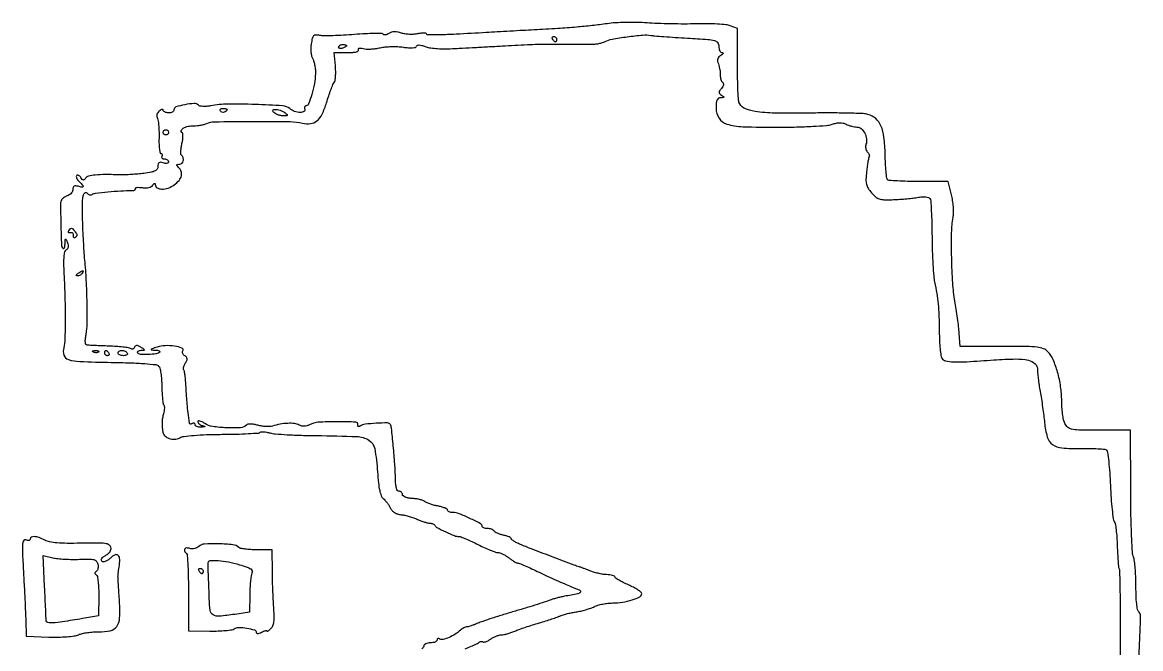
# Model space of a CAD drawing. Extents: x 86 to 507, y 78 to 511.
# Drawn here: x 86 to 506.7, y 275.8 to 511.3 of the extents above; entities that cross this region are included whole.
import ezdxf

# ---------------------------------------------------------------- set-up
doc = ezdxf.new("R2010")
doc.units = 0

msp = doc.modelspace()

# ---------------------------------------------------------------- linework, layer by layer
for points in [[(505.620327, 265.295812, 0.005439), (506.223393, 276.269253, 0.001969), (506.697011, 288.078419, 0.208323), (506.11951, 289.547156, -0.141829), (505.551465, 290.578068, -0.028819), (505.206811, 292.657889, -0.019749), (504.993262, 295.835309, -0.005387), (504.908559, 300.863937, 0.011076), (504.82397, 303.860413, 0.011956), (504.607093, 306.774603, 0.011533), (504.304233, 309.259968, 0.054804), (503.945059, 310.644506, -0.078019), (503.576723, 312.393211, -0.003077), (503.276646, 318.951648, -0.005382), (503.052062, 326.746434, -0.003771), (502.959844, 335.53057), (502.893431, 358), (491.107231, 358, -0.003116), (483.397017, 358.048058, -0.045478), (480.692045, 358.328642, -0.138128), (479.234005, 359.067025, -0.10033), (478.160515, 360.547053, -0.056539), (477.712504, 361.923966, -0.016725), (477.340901, 364.11283, -0.016555), (477.085314, 366.619461, -0.017128), (477, 369.109156, 0.036819), (476.611731, 374.374623, 0.031697), (475.451314, 379.803429, 0.032725), (473.780442, 384.536224, 0.088637), (471.831796, 387.5, 0.112363), (470.171059, 388.608534, 0.062788), (467.798838, 389.187492, 0.025599), (463.68784, 389.445922, 0.002898), (454.358972, 389.5), (438.781096, 389.5), (438.441926, 394.5, 0.011232), (438.224123, 396.908306, 0.004929), (437.83267, 400.0875, 0.004875), (437.350949, 403.454209, 0.006508), (436.844144, 406.5, -0.028447), (436.01969, 413.279081, -0.010669), (435.609912, 422.845902, -0.010152), (435.598951, 432.243471, -0.039283), (436.1669, 438.040487, 0.043269), (436.320458, 439.747784, 0.019488), (436.239973, 441.997813, 0.019124), (435.969443, 444.382319, 0.024717), (435.530531, 446.540487), (434.263844, 451.5), (423.216561, 451.5, -0.005811), (418.933, 451.549783, -0.008821), (415.212039, 451.701995, -0.004249), (412.081028, 451.91216, -0.179111), (411.480331, 452.187642, -0.169081), (411.199246, 452.767525, -0.006052), (410.938239, 455.261919, -0.010549), (410.724765, 458.261051, -0.007129), (410.60237, 461.687642, 0.024225), (410.149599, 468.155782, 0.071972), (409.000967, 472.438713, 0.109584), (407.035684, 475.168321, 0.11413), (404.127294, 476.761745, 0.059568), (402.320631, 477.043923, 0.003414), (396.690518, 477.207882, 0.00517), (389.969409, 477.288171, 0.003772), (382.5, 477.243809, -0.006703), (369.056087, 477.242778, -0.034845), (361.666823, 477.857431, -0.072431), (357.463686, 479.145013, -0.220133), (355.595493, 481.383051, -0.051883), (355.370765, 482.788599, -0.003955), (355.190202, 486.630729, -0.005405), (355.060346, 491.227533, -0.004091), (355.013655, 496.274751), (355, 509.049502), (352.34019, 510.06076, 0.066197), (350.733842, 510.438775, 0.010485), (347.497706, 510.691545, 0.011471), (343.648336, 510.822623, 0.009808), (339.59019, 510.78805, -0.007143), (335.107744, 510.725961, -0.004748), (329.967118, 510.777012, -0.00478), (324.977377, 510.921684, -0.009303), (321, 511.149239, 0.013894), (317.270772, 511.328263, 0.009893), (313.0875, 511.329919, 0.009999), (309.093918, 511.172544, 0.020913), (306, 510.858355, -0.007785), (300.359754, 510.135566, -0.006745), (294.42355, 509.549579, -0.00551), (287.440647, 509.032701, -0.00267), (278.5, 508.517813, 0.000579), (274.402943, 508.299046, 0.00034), (269.5, 508.028208, 0.00034), (264.597078, 507.750687, 0.000579), (260.5, 507.511226, -0.001679), (249.167813, 506.873903, -0.008157), (242.735877, 506.638968, -0.005744), (238.453808, 506.601673, -0.4134), (238, 507.056743, 0.370865), (237.805338, 507.28309, 0.038167), (237.045312, 507.339387, 0.033162), (235.996251, 507.267245, 0.019175), (234.75, 507.049074, -0.038661), (233.294332, 506.852294, -0.025464), (231.603792, 506.84187, -0.025634), (229.947891, 507.001338, -0.044273), (228.603335, 507.324327, 0.03361), (227.201092, 507.692924, 0.05496), (225.977428, 507.79108, 0.063565), (224.896926, 507.620336, 0.068748), (223.924648, 507.185015, -0.037916), (223.21857, 506.81522, -0.062311), (222.571709, 506.627676, -0.089436), (222.079363, 506.637852, -0.250084), (221.821313, 506.850475, 0.299467), (221.397165, 507.139008, 0.005336), (218.510011, 507.152727, 0.01141), (215.048289, 507.053212, 0.007125), (211, 506.786414, -0.00596), (206.787239, 506.498915, -0.007125), (202.812635, 506.332003, -0.006227), (199.465052, 506.280897, -0.045769), (197.8728, 506.422441, 0.043929), (196.378511, 506.560807, 0.19609), (195.578297, 506.238651, 0.141316), (195.080432, 505.369158, 0.019596), (194.662856, 503.309853, 0.034979), (194.522248, 501.76807, 0.030556), (194.587147, 500.149533, 0.031852), (194.831852, 498.678618, 0.068799), (195.241543, 497.609413, -0.055106), (195.678474, 496.556056, -0.025049), (196.023373, 495.102736, -0.024439), (196.237056, 493.51826, -0.030749), (196.272147, 492.038199, -0.035872), (195.863704, 488.322594, -0.025615), (194.899651, 484.249637, -0.01777), (193.71399, 480.661864, -0.313748), (192.76305, 480, 0.153999), (192.431966, 479.89555, 0.152298), (192.218991, 479.619616, 0.114273), (192.165255, 479.200436, 0.066685), (192.282931, 478.705077, -0.374463), (191.95475, 477.806558, -0.135347), (190.522898, 477.463824, -0.078379), (188.418913, 477.869669, -0.086684), (186.622106, 478.898274, 0.158992), (183.945534, 479.959631, 0.006635), (173.555535, 480.468142, 0.011884), (163.332752, 480.589462, 0.042054), (156.805565, 479.961201, -0.025569), (155.32567, 479.769399, -0.031484), (153.933956, 479.748782, -0.032916), (152.796687, 479.878927, -0.15258), (152.217804, 480.182196, 0.212713), (150.593159, 480.805281, 0.033621), (147.116929, 480.385501, 0.032338), (143.793699, 479.529696, 0.324218), (143, 478.434341, -0.155787), (142.844346, 477.94689, -0.107224), (142.4125, 477.553378, -0.086591), (141.764727, 477.31501, -0.063846), (141, 477.274953, -0.043087), (140.234465, 477.399522, -0.060084), (139.5875, 477.64856, -0.076266), (139.14742, 477.976023, -0.19721), (139, 478.335249, 0.264695), (138.867653, 478.567732, 0.18906), (138.565548, 478.617119, 0.085536), (138.089366, 478.425643, 0.034951), (137.521013, 478.01744, 0.070793), (136.954347, 477.392735, 0.08893), (136.637618, 476.679622, 0.091343), (136.592982, 475.916224, 0.079201), (136.816296, 475.144995, -0.075707), (137.107129, 474.166086, -0.014049), (137.313068, 472.294155, -0.014774), (137.428572, 470.072005, -0.013003), (137.420165, 467.75, 0.015262), (137.42214, 465.545598, 0.025163), (137.574222, 463.689062, 0.0227), (137.825828, 462.286011, 0.350355), (138.183899, 462, -0.129451), (138.489191, 461.919612, -0.189649), (138.662084, 461.70625, -0.145567), (138.667605, 461.382681, -0.070499), (138.5, 461, 0.139169), (138.392057, 460.620352, 0.191142), (138.521475, 460.29375, 0.138808), (138.889346, 460.073267, 0.066118), (139.440983, 460, -0.066688), (140.036936, 459.92016, -0.083694), (140.542039, 459.686455, -0.099417), (140.879845, 459.339654, -0.144513), (141, 458.932612, -0.20676), (140.841894, 458.566615, -0.136392), (140.430242, 458.350135, -0.086344), (139.789261, 458.323992, -0.043987), (139, 458.5, 0.043916), (138.014217, 458.719981, 0.1794), (137.425917, 458.586422, 0.196713), (137.099422, 458.113324, 0.053952), (137, 457.194617, -0.133773), (136.726007, 456.188844, -0.144841), (135.985386, 455.497245, -0.070221), (134.524643, 455.007831, -0.013386), (131.75, 454.570571, -0.009057), (129.483693, 454.317006, -0.007069), (127.014063, 454.121074, -0.007154), (124.70814, 454.004004, -0.017248), (123, 454.000719, 0.007358), (117.225541, 454.103822, 0.024103), (113.412742, 453.931903, 0.033583), (110.89856, 453.52514, 0.194689), (109.820169, 452.768045, -0.050682), (109.363547, 452.198037, -0.231133), (108.974331, 452.060431, -0.189595), (108.571841, 452.2747, -0.033898), (108.054373, 452.97104, 0.05206), (107.642921, 453.48472, 0.083614), (107.188707, 453.812144, 0.117743), (106.766582, 453.908022, 0.196038), (106.435325, 453.768659, 0.220265), (106.296927, 453.391612, 0.077508), (106.435317, 452.81746, 0.058934), (106.810306, 452.145432, 0.039697), (107.380952, 451.47619, -0.008949), (108.754558, 450.052517, -0.245265), (108.888398, 449.56621, -0.408941), (108.563267, 449.352287, -0.015338), (107, 449.710251, 0.048039), (106.084085, 449.857848, 0.145044), (105.474055, 449.718669, 0.182222), (105.121451, 449.298267, 0.084557), (105, 448.585247, -0.095494), (104.869266, 447.906975, -0.067835), (104.485938, 447.231669, -0.065572), (103.918965, 446.661631, -0.076065), (103.25, 446.291557, 0.030437), (102.534836, 445.977047, 0.02702), (101.833039, 445.566607, 0.027993), (101.241659, 445.127039, 0.070916), (100.883749, 444.730334, 0.151055), (100.368614, 443.020306, 0.004429), (100.49135, 435.399597, 0.003803), (100.742348, 427.695602, 0.188492), (101.343328, 426.323338, 0.350322), (101.596557, 426.294992, 0.155395), (101.827749, 426.56946, 0.064285), (101.997682, 427.199856, 0.026466), (102.070285, 428.083333, -0.003478), (102.125688, 429.620274, -0.276744), (102.253444, 429.814017, -0.428572), (102.425455, 429.748893, -0.004968), (102.937584, 428.5, -0.04904), (103.19884, 427.595596, -0.087848), (103.204983, 426.824627, -0.108651), (102.956891, 426.210153, -0.110391), (102.475015, 425.760591, 0.199151), (101.899668, 424.998731, 0.040682), (101.603969, 423.299921, 0.027616), (101.510877, 420.700651, 0.008394), (101.65359, 416.760591, -0.006469), (102.011121, 407.839012, -0.007585), (102.11225, 399.372669, -0.006361), (101.998072, 392.213555, -0.052842), (101.564026, 389, 0.14002), (101.673593, 386.147316, 0.243655), (103.323111, 384.527931, 0.065712), (107.621082, 383.803644, 0.004952), (119.466006, 383.497852, -0.004761), (126.622301, 383.31584, -0.010548), (132.072354, 383.010069, -0.007446), (136.220739, 382.627204, -0.171264), (137.278986, 382.121014, -0.139521), (137.717555, 381.333535, -0.018421), (138.089669, 379.440123, -0.020205), (138.363346, 377.10799, -0.015685), (138.478428, 374.554905, 0.008892), (138.557691, 372.036417, 0.012799), (138.724454, 369.812421, 0.008564), (138.940666, 367.981862, 0.164126), (139.191969, 367.474697, -0.169912), (139.389369, 367.064781, -0.034586), (139.424565, 366.247418, -0.032821), (139.332318, 365.244616, -0.025659), (139.105782, 364.174727, 0.01887), (138.722669, 362.47924, 0.036779), (138.569196, 361.101888, 0.030846), (138.606364, 359.568119, 0.009707), (138.847686, 357.285184, 0.175999), (139.576832, 355.860924, 0.105887), (141.225726, 354.876518, 0.094795), (143.306269, 354.587131, 0.110592), (145.225113, 355.120477, -0.091374), (146.840009, 355.636268, -0.011299), (150.530542, 356.022654, -0.011822), (155.310344, 356.300556, -0.006522), (161.161844, 356.425725, 0.004315), (166.463436, 356.515722, 0.006704), (171.033246, 356.694094, 0.002523), (174.935798, 356.918614, 0.182714), (175.512004, 357.178671, -0.182288), (175.943342, 357.373773, -0.031723), (176.852782, 357.374447, -0.030852), (177.973042, 357.234402, -0.023317), (179.179679, 356.948469, 0.050326), (181.102353, 356.601116, 0.00541), (185.622635, 356.296228, 0.006609), (191.027697, 356.061988, 0.005276), (196.859471, 355.948013, -0.006943), (211.812393, 355.605883, -0.126547), (216.345172, 354.260552, -0.217755), (218.553968, 351.043754, -0.026342), (219.60996, 342.302208, 0.009648), (219.967421, 338.196422, 0.0259), (220.428557, 335.300834, 0.035218), (221.001084, 333.310745, 0.138974), (221.741375, 332.288369, -0.042206), (222.411244, 331.661476, -0.020604), (223.159396, 330.760446, -0.020275), (223.865171, 329.753246, -0.027609), (224.411829, 328.788369, 0.069793), (225.090646, 327.795335, 0.06751), (226.02342, 327.014441, 0.063698), (227.181591, 326.47631, 0.051723), (228.523171, 326.198234, -0.02891), (229.889788, 325.979329, -0.015386), (231.551201, 325.559693, -0.015266), (233.227742, 325.02505, -0.022897), (234.651129, 324.448234, 0.016278), (235.968737, 323.893877, 0.016197), (237.321803, 323.425419, 0.016267), (238.528789, 323.093478, 0.059031), (239.317796, 323, -0.045851), (239.922267, 322.944452, -0.050566), (240.486061, 322.779688, -0.056892), (240.930158, 322.537635, -0.135796), (241.166667, 322.25, 0.17057), (241.976631, 321.39115, 0.009863), (245.269799, 319.771561, 0.013123), (248.579906, 318.328561, 0.093884), (250.283927, 317.987333, -0.089838), (251.038171, 317.842581, -0.007656), (252.873237, 317.100857, -0.009938), (255.045979, 316.132383, -0.007535), (257.390921, 314.987333, 0.009834), (259.764381, 313.841843, 0.012095), (262.024051, 312.870997, 0.010572), (263.946965, 312.146191, 0.081555), (264.890921, 311.977764, -0.081453), (265.679481, 311.83723, -0.027426), (266.761708, 311.387624, -0.026444), (267.924679, 310.750076, -0.027371), (269, 310, 0.0154), (270.022645, 309.249662, 0.018624), (271.028015, 308.612376, 0.017497), (271.902018, 308.14313, 0.108636), (272.393243, 308.022236, -0.092404), (272.995625, 307.894363, -0.003535), (275.111705, 306.998381, -0.006232), (277.605533, 305.884518, -0.004341), (280.393243, 304.567999, 0.003986), (283.472791, 303.110978, 0.00308), (286.85162, 301.570407, 0.003114), (290.024934, 300.170754, 0.00746), (292.399508, 299.182838, -0.012016), (295.718076, 297.766581, -0.459499), (295.917602, 297.077766, -0.200951), (295.026713, 296.475213, -0.004791), (290, 295.516418, 0.011613), (288.513401, 295.211789, 0.009531), (286.940625, 294.819553, 0.009655), (285.50868, 294.403482, 0.025021), (284.5, 294.032861, -0.022616), (283.196507, 293.546791, -0.00201), (279.85625, 292.485344, -0.002621), (275.858745, 291.255686, -0.00204), (271.5, 289.959263, 0.003376), (267.057546, 288.625013, 0.0038), (262.805606, 287.281166, 0.003485), (259.205422, 286.085348, 0.020494), (257.348871, 285.368163, -0.010841), (256.067107, 284.84437, -0.01246), (254.821575, 284.401898, -0.011608), (253.752141, 284.079027, -0.067601), (253.170299, 284, 0.088293), (252.683706, 283.913399, 0.034211), (252.056499, 283.632813, 0.032551), (251.402893, 283.22836, 0.034618), (250.821429, 282.75, -0.049666), (248.884228, 281.251561, -0.038639), (246.522861, 280.01654, -0.03718), (244.312448, 279.258628, -0.205202), (243.095353, 279.441069, 0.073577), (242.676341, 279.621535, 0.149958), (242.32176, 279.608089, 0.188141), (242.087417, 279.407668, 0.123454), (242, 279.059017, -0.217355), (241.815127, 278.653831, -0.078662), (241.265625, 278.311086, -0.059813), (240.457223, 278.077571, -0.040452), (239.5, 278, 0.049514), (238.543317, 277.905028, 0.069507), (237.734375, 277.621886, 0.089676), (237.189924, 277.204241, 0.186512), (237, 276.712804, -0.163642), (236.830392, 276.208453, -0.086641), (236.341875, 275.754147, -0.070653)], [(252.569005, 275.712189, 0.00774), (254.911403, 276.710946, 0.006208), (256.844719, 277.599797, 0.062385), (257.592009, 278.076641, -0.056422), (258.053749, 278.379058, -0.071038), (258.537529, 278.54222, -0.08596), (258.968115, 278.547365, -0.157752), (259.277342, 278.389325, 0.237711), (259.65548, 278.264585, 0.047213), (260.368233, 278.440878, 0.040708), (261.238533, 278.827654, 0.027867), (262.157839, 279.398001, -0.031304), (263.161529, 280.011196, -0.026891), (264.285328, 280.529413, -0.027795), (265.359291, 280.888565, -0.066887), (266.188579, 281, 0.051884), (267.078078, 281.092551, 0.016144), (268.384627, 281.411784, 0.015948), (269.830878, 281.865216, 0.016938), (271.216073, 282.401817, -0.014495), (272.885694, 283.057995, -0.00521), (275.297846, 283.897871, -0.005163), (277.962099, 284.763984, -0.0061), (280.5, 285.52626, 0.005118), (282.922234, 286.248609, 0.005734), (285.238733, 286.994537, 0.005299), (287.195978, 287.672796, 0.030296), (288.206325, 288.105642, -0.042802), (289.141902, 288.479084, -0.011739), (290.672684, 288.903977, -0.011776), (292.437346, 289.305491, -0.012034), (294.206325, 289.620276, 0.018254), (296.047962, 289.971674, 0.013992), (298.031958, 290.484674, 0.014206), (299.863502, 291.070196, 0.03226), (301.20034, 291.639077, -0.046732), (302.534506, 292.161827, -0.021527), (304.349625, 292.600229, -0.021102), (306.312491, 292.900387, -0.027393), (308.129342, 293, 0.039568), (311.803889, 293.291245, 0.038625), (315.417393, 294.157933, 0.038006), (318.265604, 295.324004, 0.283832), (319, 296.5135, 0.227711), (318.735708, 297.063732, 0.023143), (317.53125, 297.939977, 0.0253), (315.915485, 298.891201, 0.017451), (314, 299.808447, -0.011815), (312.083598, 300.699725, -0.017956), (310.467433, 301.571885, -0.01287), (309.207143, 302.355907, -0.250714), (308.995516, 302.745835, 0.29223), (308.799334, 303.048848, 0.037656), (308.038979, 303.328403, 0.034372), (306.9896, 303.550238, 0.021823), (305.745516, 303.670004, -0.026372), (304.285219, 303.823997, -0.015821), (302.57212, 304.152455, -0.015822), (300.883807, 304.588438, -0.026452), (299.5, 305.073661, 0.003037), (298.278114, 305.567465, 0.003333), (297.0875, 306.031075, 0.003113), (296.064591, 306.414272, 0.016736), (295.5, 306.600581, -0.01875), (293.573353, 307.244968, -0.000567), (285.675402, 310.230349, -0.001155), (278.108222, 313.120523, -0.005329), (273.75, 314.85017, -0.015552), (272.313188, 315.491062, -0.02307), (271.101563, 316.147949, -0.019781), (270.185773, 316.751205, -0.241739), (270, 317.112993, 0.255489), (269.824171, 317.434634, 0.034116), (269.122119, 317.820026, 0.032599), (268.156433, 318.193088, 0.021823), (267.011468, 318.497481, -0.023326), (265.825558, 318.816578, -0.027053), (264.733237, 319.232208, -0.027635), (263.861282, 319.678354, -0.122871), (263.452451, 320.076937, 0.118038), (263.095888, 320.43125, 0.048796), (262.479382, 320.72885, 0.044671), (261.725789, 320.931689, 0.043439), (260.940983, 321, -0.039363), (260.197753, 321.058602, -0.058542), (259.570164, 321.235216, -0.076985), (259.142827, 321.494251, -0.22157), (259, 321.800734, 0.278036), (258.384443, 322.822135, 0.011363), (254.381171, 324.822158, 0.017624), (250.337374, 326.557439, 0.092793), (247.973249, 327, -0.043096), (247.217835, 327.065232, -0.062805), (246.579642, 327.261058, -0.082401), (246.147418, 327.548957, -0.207599), (246, 327.888709, 0.264307), (245.780288, 328.275311, 0.034087), (244.898438, 328.722213, 0.032541), (243.686796, 329.145163, 0.021515), (242.25, 329.478195, -0.017517), (240.727645, 329.81826, -0.018265), (239.254218, 330.260082, -0.018276), (238.013163, 330.733468, -0.072512), (237.317552, 331.155867, 0.08832), (236.628741, 331.545067, 0.024576), (235.435797, 331.899738, 0.023995), (234.02282, 332.17421, 0.023102), (232.572036, 332.316381, -0.029993), (231.147248, 332.475844, -0.052718), (230.008128, 332.799413, -0.072155), (229.253193, 333.237858, -0.228083), (229.004484, 333.75, 0.100476), (228.905864, 334.227028, 0.097925), (228.628625, 334.632813, 0.097217), (228.215837, 334.904658, 0.097443), (227.731259, 335, -0.252582), (227.175552, 335.299853, -0.07532), (226.759282, 336.20557, -0.046862), (226.481519, 337.675191, -0.018053), (226.363038, 339.75, 0.012124), (226.113329, 345.27226, 0.006538), (225.551974, 352.060219, 0.002626), (224.870311, 358.797211, 0.11234), (224.407082, 360.150344, 0.262629), (223.402827, 360.703628, 0.010873), (219.148318, 360.568121, 0.015892), (214.991208, 360.212376, 0.109541), (213.068224, 359.542164, -0.068112), (212.659483, 359.360827, -0.199799), (212.359509, 359.394826, -0.237169), (212.20559, 359.620876, -0.09145), (212.225223, 360.010681, 0.471398), (211.459664, 361.0213, 0.010004), (204.35702, 361.173921, 0.015536), (197.349703, 360.966495, 0.108102), (194.070079, 360.037505, -0.048313), (193.033925, 359.605707, -0.068066), (192.047526, 359.444119, -0.071032), (191.086222, 359.555524, -0.058616), (190.124961, 359.933123, 0.095948), (188.380336, 360.472964, 0.037472), (185.848473, 360.558745, 0.034599), (182.959014, 360.238998, 0.031998), (180.06281, 359.519935, -0.065959), (179.058978, 359.341823, -0.025546), (177.643732, 359.352019, -0.024757), (176.09159, 359.519974, -0.028034), (174.627904, 359.837073, 0.025235), (173.159924, 360.163711, 0.040076), (171.878189, 360.277277, 0.048471), (170.869422, 360.187662, 0.151117), (170.273057, 359.873057, -0.184759), (168.092346, 358.899212, -0.023815), (162.886183, 358.862867, -0.027101), (157.630964, 359.362715, -0.108174), (154.626155, 360.509297, 0.026403), (153.617881, 361.096338, 0.055414), (152.771433, 361.418562, 0.105299), (152.215084, 361.442612, 0.366211), (152, 361.188334, 0.146111), (152.129104, 360.755967, 0.070657), (152.514062, 360.318305, 0.060843), (153.080654, 359.94159, 0.052452), (153.75, 359.689326, -0.01159), (154.5883, 359.449367, -0.541772), (154.62878, 359.306344, -0.197309), (154.392295, 359.187999, -0.005718), (153.25, 359.116001, -0.045126), (152.388646, 359.149335, -0.067103), (151.660937, 359.345162, -0.089832), (151.170862, 359.663492, -0.206761), (151, 360.059017, 0.108972), (150.921712, 360.413961, 0.182303), (150.70625, 360.6254, 0.161196), (150.3821, 360.656512, 0.082592), (150, 360.5, -0.064496), (149.608979, 360.323143, -0.117002), (149.260561, 360.301162, -0.161209), (149.01117, 360.434059, -0.156961), (148.887018, 360.690983, -0.003838), (148.37561, 364.570099, -0.006927), (148.025138, 367.756509, -0.007386), (147.777601, 370.808725, -0.005166), (147.585019, 374.255147, 0.009276), (147.440821, 376.503758, 0.013145), (147.222963, 378.496752, 0.009211), (146.969746, 380.132441, 0.154561), (146.720375, 380.612958, -0.200497), (146.570733, 380.977363, -0.05577), (146.644642, 381.603383, -0.046944), (146.897035, 382.358016, -0.03453), (147.308855, 383.138324, 0.031247), (147.854358, 384.155709, 0.124853), (147.980848, 384.845825, 0.168416), (147.748109, 385.39501, 0.070002), (147.121885, 385.918709, -0.075246), (146.644717, 386.326289, -0.088662), (146.341263, 386.836199, -0.100355), (146.255667, 387.366881, -0.129073), (146.399675, 387.83767, 0.472651), (146.045203, 388.874288, 0.054133), (143.301253, 389.575197, 0.044776), (139.728434, 389.762724, 0.06862), (136.679659, 389.226575, 0.003165), (134.753133, 388.593629, 0.164168), (134.444672, 388.359526, 0.575948), (134.528863, 388.184758, 0.00864), (135.916667, 388.102088, -0.025979), (136.801278, 388.018542, -0.061944), (137.436341, 387.842892, -0.146034), (137.719895, 387.611905, -0.360103), (137.69641, 387.363077, -0.164282), (136.376765, 386.709682, -0.025059), (133.40953, 386.459906, -0.022442), (130.442078, 386.492563, -0.245072), (129.448337, 387.083592, -0.191652), (129.386621, 387.432925, -0.180898), (129.579736, 387.739738, -0.108307), (130.038033, 387.952882, -0.050729), (130.690983, 388.030409, 0.009977), (131.78655, 388.070702, 0.432337), (131.920492, 388.230388, 0.230581), (131.766705, 388.469561, 0.005109), (130.553263, 389.190198, 0.026189), (129.584894, 389.686152, 0.109597), (128.947607, 389.817086, 0.194553), (128.515356, 389.634337, 0.116713), (128.217853, 389.153559, -0.108365), (127.984309, 388.761855, -0.126416), (127.619512, 388.530202, -0.121769), (127.177129, 388.498328, -0.096083), (126.726743, 388.668882, 0.101396), (125.962045, 388.949296, 0.008592), (123.87364, 389.226974, 0.011116), (121.347403, 389.462013, 0.008373), (118.562154, 389.611991, -0.000284), (115.775849, 389.716856, -0.00038), (113.246763, 389.815405, -0.000264), (111.12538, 389.900804, -0.003938), (110.384274, 389.936879, -0.266688), (109.942085, 390.225172, -0.095157), (109.724471, 390.976144, -0.051399), (109.737398, 392.219351, -0.016941), (110.005405, 394.029559, 0.042426), (110.399473, 398.119089, 0.007317), (110.373211, 405.910374, 0.008449), (110.075761, 414.429611, 0.011939), (109.501772, 422, -0.00842), (109.305446, 424.368156, -0.002427), (109.081425, 428.034986, -0.002441), (108.869087, 432.171991, -0.002599), (108.70198, 436.225485, -0.009245), (108.593249, 442.432353, -0.039525), (108.888935, 446.121413, -0.194008), (109.571655, 447.254588, -0.441341), (110.444098, 447.090451, 0.097794), (110.793649, 446.714135, 0.097643), (111.260192, 446.498688, 0.098232), (111.771207, 446.477155, 0.100297), (112.247597, 446.653023, -0.109265), (113.55237, 447.108572, -0.005237), (118.171373, 447.608287, -0.009438), (123.05102, 447.991721, -0.014652), (127.271613, 448.119384, 0.041698), (127.918077, 448.173999, 0.090388), (128.385105, 448.343374, 0.167685), (128.599657, 448.592831, 0.237208), (128.574426, 448.879577, -0.437385), (128.644355, 449.131219, -0.08925), (129.141615, 449.283453, -0.045359), (130.021856, 449.308458, -0.020871), (131.1636, 449.189296, 0.036152), (132.508011, 449.090363, 0.058484), (133.645797, 449.222539, 0.072983), (134.523838, 449.571404, 0.121162), (135.095474, 450.120241, -0.029909), (135.450881, 450.613472, -0.155304), (135.728411, 450.794687, -0.373356), (135.911038, 450.707738, -0.0999), (135.984687, 450.366631, 0.263642), (136.690065, 449.160154, 0.128134), (138.46705, 448.665869, 0.088433), (140.859473, 449.051925, 0.075202), (143.123454, 450.249394, 0.054354), (144.957085, 451.941366, 0.117131), (145.84536, 453.632041, 0.149338), (145.770279, 455.265724, 0.111202), (144.8, 456.8, -0.026314), (144.244537, 457.417222, -0.258148), (144.185733, 457.75, -0.286863), (144.434878, 457.95218, -0.030757), (145.211516, 458, 0.198072), (146.085549, 458.360381, 0.156167), (146.56138, 459.277046, 0.125086), (146.465685, 460.472052, 0.114651), (145.812213, 461.52112, -0.191747), (145.630202, 461.943929, -0.021568), (145.646741, 463.009482, -0.023693), (145.786756, 464.325099, -0.017107), (146.061979, 465.774806, 0.023103), (146.318539, 467.220581, 0.032722), (146.402104, 468.524342, 0.03422), (146.330353, 469.550231, 0.22123), (146.056041, 469.974742, -0.366553), (145.813582, 470.74102, -0.167252), (146.564196, 471.5837, -0.076242), (148.359299, 472.25834, -0.054351), (150.5, 472.470328, 0.025621), (151.785961, 472.523521, 0.02011), (153.169384, 472.708309, 0.020525), (154.444574, 472.985505, 0.046152), (155.374498, 473.322141, -0.107219), (158.198899, 473.971387, -0.002221), (172.737503, 474.085962, -0.003478), (186.776905, 474.036565, -0.058925), (191.359692, 473.445859, 0.093262), (194.430771, 473.261623, 0.14535), (196.839524, 474.322163, 0.106733), (198.770897, 476.838073, 0.03674), (200.43317, 481.141624, -0.007418), (201.242466, 483.668179, -0.00911), (202.075643, 486.000932, -0.007797), (202.839245, 487.93034, -0.063126), (203.309903, 488.755167, 0.12051), (203.647322, 489.542781, 0.022715), (203.835312, 491.108861, 0.023099), (203.888025, 493.000862, 0.019367), (203.773525, 495.005167), (203.293585, 500), (208.20581, 500, 0.014741), (210.282215, 500.061231, 0.04503), (211.674808, 500.270219, 0.099054), (212.390624, 500.604087, 0.390882), (212.475228, 501.040082, -0.183196), (212.401732, 501.419782, -0.294701), (212.617399, 501.653924, -0.101417), (213.213332, 501.684419, -0.023727), (214.198895, 501.486216, 0.053695), (215.388446, 501.320259, 0.020332), (217.068291, 501.335931, 0.019862), (218.908803, 501.501482, 0.022901), (220.643918, 501.808659, -0.031588), (222.538014, 502.110167, -0.01744), (224.878507, 502.250356, -0.017331), (227.270164, 502.227133, -0.026567), (229.332214, 502.025464, 0.017039), (231.301801, 501.794887, 0.037515), (232.816391, 501.783574, 0.050399), (233.866642, 501.961951, 0.250048), (234.286844, 502.360531, -0.214141), (234.631982, 502.735754, -0.110419), (235.271662, 502.855648, -0.062572), (236.237282, 502.700164, -0.02211), (237.565864, 502.246806, 0.055), (239.12678, 501.826268, 0.016995), (241.547473, 501.536121, 0.016772), (244.296222, 501.393708, 0.017685), (247, 501.440068, 0.000127), (250.362992, 501.617683, 0.00004), (255.409375, 501.885893, 0.00004), (261.046168, 502.186379, 0.000044), (266.5, 502.478022, -0.00049), (276.011083, 502.97812, -0.005398), (279.823947, 503.133604, -0.007488), (283.233048, 503.184689, -0.001391), (289.5, 503.167304, 0.000051), (292.429931, 503.151325, 0.000047), (295.444828, 503.135471, 0.000047), (298.134605, 503.121828, 0.000154), (299.907926, 503.113544, 0.026651), (301.355711, 503.184434, 0.021878), (302.887675, 503.409647, 0.022418), (304.279631, 503.74224, 0.053056), (305.266153, 504.142441, -0.079316), (307.83932, 505.032725, -0.010379), (313.581413, 505.924286, -0.011389), (319.355889, 506.565, -0.061734), (322.5, 506.453077, 0.01966), (323.812772, 506.295346, 0.001505), (327.364063, 506.020452, 0.002065), (331.603837, 505.7227, 0.001573), (336.25, 505.430359, -0.002942), (343.86084, 504.930538, -0.045984), (346.433176, 504.506528, -0.175702), (347.563135, 503.728292, -0.156207), (348, 502.364064, 0.050805), (348.092378, 501.457268, 0.069631), (348.367188, 500.685511, 0.0885), (348.772697, 500.160486, 0.179975), (349.25, 499.969591, -0.130551), (349.583624, 499.872226, -0.379442), (349.64935, 499.661163, -0.127877), (349.389192, 499.338001, -0.027719), (348.785986, 498.94004, 0.069451), (348.032735, 498.347614, 0.121091), (347.636932, 497.663736, 0.107737), (347.578353, 496.816158, 0.047625), (347.847443, 495.720449, -0.025117), (348.140088, 494.724437, -0.016991), (348.377066, 493.564757, -0.017146), (348.529839, 492.425505, -0.032445), (348.561457, 491.5, 0.043406), (348.607178, 490.684969, 0.04333), (348.792914, 489.889576, 0.046916), (349.080888, 489.226597, 0.11125), (349.435698, 488.826215, -0.173261), (349.705562, 488.434788, -0.111873), (349.72651, 487.878877, -0.08063), (349.485045, 487.209213, -0.04647), (349, 486.5, 0.026703), (348.305976, 485.566549, 0.15396), (348.137771, 484.982513, 0.198841), (348.355491, 484.491904, 0.049139), (349.064302, 483.939097, -0.014385), (349.813799, 483.434072, -0.330568), (349.888239, 483.202142, -0.304309), (349.68645, 483.048091, -0.01312), (348.75, 483.015313, 0.127599), (347.904082, 482.787945, 0.160507), (347.36239, 482.190018, 0.085351), (347.076722, 481.059488, 0.019306), (347, 479.073242, 0.14316), (348.100731, 475.307637, 0.178222), (350.985721, 473.117733, 0.066443), (357.013586, 472.121136, 0.008151), (370.404015, 471.922166, 0.005783), (377.175657, 472.01026, 0.007611), (383.34893, 472.256057, 0.006256), (388.464057, 472.601992, 0.059755), (390.605046, 473.034668, -0.027718), (392.230632, 473.472951, -0.050761), (393.59396, 473.618692, -0.060423), (394.78523, 473.480319, -0.063852), (395.88529, 473.061391, 0.035894), (396.796874, 472.654697, 0.023255), (397.900026, 472.311784, 0.023379), (399.014806, 472.076354, 0.040367), (399.959009, 472, -0.181643), (401.550626, 471.402058, -0.092827), (402.889634, 469.70125, -0.086491), (403.591707, 467.503908, -0.126446), (403.360072, 465.495949, 0.080726), (403.218376, 464.815495, 0.056163), (403.271812, 464.030973, 0.055478), (403.500792, 463.266601, 0.072834), (403.879448, 462.645256, -0.031085), (404.272833, 462.106368, -0.04594), (404.541188, 461.586609, -0.056188), (404.66163, 461.155668, -0.238192), (404.583004, 460.907991, 0.14666), (404.403991, 460.567324, 0.005167), (404.131507, 459.088742, 0.009194), (403.856961, 457.314504, 0.006261), (403.607196, 455.287725, 0.017093), (403.381871, 452.325096, 0.066496), (403.548766, 450.497562, 0.084011), (404.165895, 449.002589, 0.037814), (405.428655, 447.287725, 0.03945), (406.947542, 445.780247, 0.094102), (408.32516, 445.00038, 0.072648), (410.107558, 444.671568, 0.016856), (413.163139, 444.660337, 0.008655), (415.508171, 444.771444, 0.006056), (418.146356, 444.974364, 0.006111), (420.670319, 445.230408, 0.012646), (422.632965, 445.504211, -0.02079), (424.425947, 445.724645, -0.041246), (425.857138, 445.722224, -0.054484), (426.89709, 445.518987, -0.180772), (427.438873, 445.098906, -0.121846), (427.711444, 444.251139, -0.0035), (427.946668, 440.436245, -0.006891), (428.131315, 435.91308, -0.004666), (428.222554, 430.755031, 0.005572), (428.326924, 425.403146, 0.006351), (428.548977, 420.283484, 0.0058), (428.842839, 415.946062, 0.035193), (429.178276, 413.720658, -0.013257), (430.018711, 409.430538, -0.018176), (430.530909, 405.530701, -0.015117), (430.815133, 401.096626, -0.00601), (430.947824, 395, 0.009803), (431.046488, 391.638906, 0.012793), (431.275563, 388.571261, 0.010416), (431.583337, 386.039072, 0.105967), (431.947256, 385.051101, 0.198634), (433.350696, 384.060658, 0.047318), (436.24516, 383.688638, 0.022599), (441.297214, 383.748906, 0.003329), (451.5, 384.400505, -0.013001), (459.71905, 384.765974, -0.05903), (464.480292, 384.290721, -0.134125), (466.993337, 382.969374, -0.217589), (467.898078, 380.778125, 0.032054), (467.932086, 379.52604, 0.007226), (468.156922, 377.406699, 0.007461), (468.48884, 374.964174, 0.00717), (468.89745, 372.5, -0.005815), (469.353593, 369.794643, -0.003615), (469.828789, 366.611204, -0.003626), (470.252165, 363.463352, -0.00655), (470.546391, 360.878567, 0.043742), (471.588437, 355.391371, 0.169694), (473.545515, 352.598863, 0.137712), (477.087796, 351.307334, 0.025397), (484.104709, 351.130887, -0.009921), (487.591542, 351.151108, -0.014322), (490.671975, 351.019539, -0.009948), (493.197187, 350.78854, -0.178174), (493.914002, 350.430026, -0.15837), (494.280438, 349.652176, -0.005084), (494.687452, 346.157752, -0.009351), (495.052557, 341.975765, -0.006305), (495.319627, 337.19211, 0.006433), (495.588968, 332.389964, 0.009263), (495.960618, 328.149481, 0.005601), (496.376239, 324.617881, 0.130861), (496.75526, 323.69211, -0.120925), (497.122489, 322.842909, -0.010641), (497.466065, 320.509528, -0.013445), (497.74524, 317.670638, -0.010063), (497.905489, 314.531816, 0.004816), (498.03132, 311.427727, 0.00704), (498.206883, 308.697924, 0.003766), (498.404423, 306.40224, 0.115562), (498.585831, 305.861123, -0.133962), (498.763147, 305.260873, -0.000537), (498.903341, 298.188968, -0.002649), (499.011523, 290.145106, -0.001659), (499.057024, 280.729651, -0.003321), (498.993139, 268.268392, -0.009291)]]:
    msp.add_lwpolyline(points, format="xyb")
for points in [[(287, 505, -0.042167), (286.967655, 504.617151, -0.061769), (286.870461, 504.29375, -0.081139), (286.727648, 504.07446, -0.210953), (286.559017, 504, -0.151918), (286.34829, 504.065539, -0.038439), (286.066025, 504.29375, -0.035638), (285.768994, 504.617226, -0.029505), (285.5, 505, -0.082592), (285.343488, 505.3821, -0.161196), (285.3746, 505.70625, -0.182303), (285.586039, 505.921712, -0.108972), (285.940983, 506, -0.093332), (286.345238, 505.923877, -0.09642), (286.688914, 505.70625, -0.099167), (286.918938, 505.381556, -0.105053)], [(208, 502.606989, -0.222225), (207.912889, 502.420671, -0.030693), (207.559375, 502.160341, -0.030395), (207.074558, 501.887494, -0.02136), (206.5, 501.638374, -0.055937), (205.925634, 501.488865, -0.100118), (205.440625, 501.516384, -0.147206), (205.122486, 501.710807, -0.184534), (205, 502.031385, -0.152681), (205.115494, 502.400789, -0.098158), (205.440625, 502.715469, -0.08088), (205.926468, 502.92777, -0.062722), (206.5, 503, -0.024748), (207.074824, 502.971531, -0.039339), (207.559375, 502.884553, -0.046727), (207.903916, 502.758929, -0.289661)], [(163, 478.559017, -0.211827), (162.716404, 477.919648, -0.127879), (161.969093, 477.529206, -0.122608), (161.101938, 477.54388, -0.191362), (160.510081, 477.983688, -0.136093), (160.397824, 478.36964, -0.190788), (160.524436, 478.701458, -0.140899), (160.890269, 478.925389, -0.067432), (161.440983, 479, -0.026751), (162.038367, 478.968016, -0.042195), (162.542039, 478.870461, -0.051652), (162.89701, 478.729146, -0.279105)], [(185.5, 476.825882, -0.200299), (185.6563, 476.472108, -0.339762), (185.474148, 476.224575, -0.085504), (184.780774, 476.147465, -0.017826), (183.557896, 476.264588, -0.037864), (182.400588, 476.507421, -0.04427), (181.354837, 476.914234, -0.0497), (180.557563, 477.412756, -0.148815), (180.189583, 477.93125, -0.453856), (180.559522, 478.562111, -0.098705), (181.995653, 478.549978, -0.060014), (183.95019, 477.891174, -0.078768)], [(141, 470, -0.099038), (140.923658, 469.618362, -0.097945), (140.70625, 469.29375, -0.097945), (140.381638, 469.076342, -0.099038), (140, 469, -0.099038), (139.618362, 469.076342, -0.097945), (139.29375, 469.29375, -0.097945), (139.076342, 469.618362, -0.099038), (139, 470, -0.099038), (139.076342, 470.381638, -0.097945), (139.29375, 470.70625, -0.097945), (139.618362, 470.923658, -0.099038), (140, 471, -0.099038), (140.381638, 470.923658, -0.097945), (140.70625, 470.70625, -0.097945), (140.923658, 470.381638, -0.099038)], [(105.926114, 432.589028, -0.041723), (106.403104, 431.905579, -0.120295), (106.565232, 431.355232, -0.166224), (106.433508, 430.901227, -0.101699), (106.023782, 430.514698, -0.090016), (105.634872, 430.36205, -0.225165), (105.346455, 430.435224, -0.200483), (105.198445, 430.716997, -0.073263), (105.225223, 431.17567, 0.099915), (105.227842, 431.659462, 0.148999), (105.030263, 432.030263, 0.148999), (104.659462, 432.227842, 0.099915), (104.17567, 432.225223, -0.068666), (103.713906, 432.194024, -0.191458), (103.426408, 432.332191, -0.232089), (103.345296, 432.605637, -0.096758), (103.484687, 432.975223, -0.039206), (104.054451, 433.753483, -0.259971), (104.490149, 433.913413, -0.166354), (104.989292, 433.649369, -0.015454)], [(108.5, 417, -0.075854), (108.175433, 416.618541, -0.054031), (107.713662, 416.298248, -0.053889), (107.192374, 416.083483, -0.074131), (106.690983, 416.015313, -0.102799), (106.327599, 416.095709, -0.37991), (106.239151, 416.292684, -0.147021), (106.445888, 416.597454, -0.027275), (107, 417, -0.008108), (108.281145, 417.798791, -0.136158), (108.758161, 417.931144, -0.541951), (108.886554, 417.734105, -0.034464)], [(114.729167, 387.395833, -0.126455), (114.402231, 387.202593, -0.060344), (113.916927, 387.123424, -0.05415), (113.359369, 387.160852, -0.051402), (112.8125, 387.316886, -0.054073), (112.395823, 387.538436, -0.470617), (112.37858, 387.720685, -0.168741), (112.670344, 387.862007, -0.018894), (113.416667, 387.921053, -0.028489), (114.112848, 387.910055, -0.077125), (114.592839, 387.799335, -0.208169), (114.77538, 387.614691, -0.296942)], [(118.5, 387, -0.082592), (118.656512, 386.6179, -0.161196), (118.6254, 386.29375, -0.182303), (118.413961, 386.078288, -0.108972), (118.059017, 386, -0.093332), (117.654762, 386.076123, -0.09642), (117.311086, 386.29375, -0.099167), (117.081062, 386.618444, -0.105053), (117, 387, -0.042167), (117.032345, 387.382849, -0.061769), (117.129539, 387.70625, -0.081139), (117.272352, 387.92554, -0.210953), (117.440983, 388, -0.151918), (117.65171, 387.934461, -0.038439), (117.933975, 387.70625, -0.035638), (118.231006, 387.382774, -0.029505)], [(125.5, 387, -0.202618), (125.558599, 386.621877, -0.181468), (125.33165, 386.29375, -0.104212), (124.804599, 386.071541, -0.047867), (124.059017, 386, -0.0466), (123.270941, 386.073608, -0.066561), (122.604836, 386.29375, -0.086673), (122.155423, 386.618015, -0.195654), (122, 387, -0.142666), (122.111069, 387.38134, -0.09965), (122.423289, 387.70625, -0.08433), (122.890182, 387.925146, -0.067639), (123.440983, 388, -0.061875), (124.038022, 387.925833, -0.051278), (124.640225, 387.70625, -0.053305), (125.157656, 387.382836, -0.08825)], [(89, 317.031385, -0.203976), (88.865539, 316.715499, -0.141566), (88.517739, 316.532361, -0.092129), (87.987174, 316.521926, -0.050627), (87.358261, 316.692764, 0.342532), (86.525376, 316.440946, 0.135001), (86.089059, 315.241175, 0.031291), (86.036776, 312.31369, 0.002753), (86.408766, 304.911379, -0.000952), (86.688419, 299.719563, -0.000878), (86.956264, 294.383343, -0.000876), (87.178295, 289.626742, -0.002914), (87.300504, 286.5), (87.5, 280.5), (95.937926, 280.206521, 0.01267), (99.47588, 280.173162, 0.015442), (102.784067, 280.328069, 0.015895), (105.552423, 280.632311, 0.062946), (107.200597, 281.08309, -0.043356), (108.603875, 281.526482, -0.018629), (110.537015, 281.88251, -0.018268), (112.636546, 282.110876, -0.022974), (114.591952, 282.161476, 0.056882), (119.100392, 282.584576, 0.191238), (121.525461, 284.191236, 0.141766), (122.608455, 287.393725, 0.027101), (122.547973, 293.599386, -0.000162), (122.350549, 296.698742, -0.000225), (122.175991, 299.472945, -0.000136), (122.030637, 301.80992, -0.002921), (121.99195, 302.5, -0.032251), (122.00003, 303.064282, -0.006336), (122.092693, 304.074509, -0.006696), (122.231591, 305.250825, -0.006168), (122.405405, 306.455776, 0.037139), (122.644922, 309.393457, 0.194779), (122.059184, 310.870095, 0.323354), (120.8762, 311.088956, 0.077022), (119.119444, 309.896652, -0.03266), (118.103312, 309.066969, -0.066322), (117.193339, 308.585123, -0.098009), (116.444314, 308.464908, -0.189507), (115.896422, 308.703578, -0.193534), (115.691522, 309.18411, -0.151915), (115.84986, 309.733076, -0.088512), (116.413284, 310.327186, -0.036001), (117.358904, 310.924488, 0.047944), (118.347597, 311.582488, 0.079405), (119.013939, 312.328133, 0.096826), (119.331715, 313.128934, 0.110571), (119.302483, 313.951306, 0.206368), (118.583222, 314.872724, 0.09236), (117.09296, 315.361253, 0.034348), (114.248278, 315.5433, 0.004165), (107.980163, 315.461243, -0.007643), (102.812911, 315.429541, -0.018955), (99.033107, 315.607538, -0.025298), (96.265445, 315.985005, -0.073242), (94.442483, 316.614218, 0.031106), (92.294068, 317.564346, 0.069535), (90.55334, 317.945112, 0.132094), (89.442671, 317.735919, 0.288085)], [(152.396047, 314.25319, -0.078553), (151.701717, 313.748417, -0.063363), (150.832809, 313.435888, -0.062178), (149.896177, 313.347093, -0.069525), (149.003067, 313.499026, 0.075843), (147.78072, 313.691194, 0.254022), (147.090181, 313.320221, 0.267042), (147.045738, 312.559915, 0.080644), (147.748286, 311.585048, -0.182591), (148.049196, 310.918749, -0.003189), (148.277266, 306.894609, -0.007596), (148.443513, 302.15273, -0.004933), (148.498286, 296.668381), (148.5, 282.5), (156.5, 282.4297, 0.010927), (159.654401, 282.470915, 0.014565), (162.513968, 282.65431, 0.011777), (164.86269, 282.929725, 0.127045), (165.739038, 283.293048, -0.167672), (167.397317, 283.830647, -0.036519), (170.434222, 283.551204, -0.034209), (173.299675, 282.870741, -0.32841), (174, 281.919503, 0.225729), (174.154704, 281.594288, 0.182742), (174.525447, 281.470905, 0.085049), (175.147905, 281.603523, 0.027955), (176, 282, -0.022351), (176.76752, 282.367638, -0.043567), (177.4125, 282.577755, -0.069031), (177.853395, 282.617546, -0.400272), (178, 282.463755, 0.475186), (178.126799, 282.360461, 0.085733), (178.453654, 282.488989, 0.041442), (178.950922, 282.850442, 0.018508), (179.544353, 283.401496, 0.096448), (180.255263, 284.456179, 0.063909), (180.650325, 285.866342, 0.042495), (180.769949, 287.839001, 0.014265), (180.617246, 290.722924, -0.007418), (180.430939, 293.516499, -0.003242), (180.262866, 297.226421, -0.003208), (180.135199, 301.16877, -0.00428), (180.072894, 304.75), (180, 313), (174.2, 313, -0.014213), (171.909415, 313.065127, -0.018609), (169.824687, 313.261806, -0.016361), (168.127719, 313.542627, -0.140102), (167.45, 313.891253, 0.163521), (165.230517, 314.907357, 0.020283), (159.853665, 315.255177, 0.019437), (154.463251, 315.175228, 0.184993)], [(107.489933, 309.438833, -0.008289), (111.195506, 309.527998, -0.065952), (112.891194, 309.316247, -0.15511), (113.818279, 308.730206, -0.111342), (114.385354, 307.634407, -0.052798), (114.512255, 306.796343, -0.059288), (114.452272, 305.983416, -0.067872), (114.225223, 305.315386, -0.139407), (113.855638, 304.910779, 0.060125), (113.439691, 304.578746, 0.18887), (113.301825, 304.255972, 0.198046), (113.422465, 303.936145, 0.06647), (113.816281, 303.613545, -0.213221), (114.220187, 303.019431, -0.015295), (114.517807, 301.000107, -0.019231), (114.713715, 298.470344, -0.012899), (114.751524, 295.569413), (114.656962, 288.161735), (108.578481, 287.134078, -0.00324), (101.101083, 285.919694, -0.023572), (97.486642, 285.530055, -0.056071), (95.561946, 285.629794, -0.358659), (94.964939, 286.312871, 0.003778), (94.933536, 287.159318, 0.000121), (94.780031, 290.577224, 0.000234), (94.596125, 294.608093, 0.000163), (94.384699, 299.162786), (93.839519, 310.825572), (97.486739, 310.002991, 0.030151), (99.322686, 309.703803, 0.01123), (101.929655, 309.497954, 0.01108), (104.789093, 309.400185, 0.013164)], [(167.667848, 307.408182, -0.011223), (170.547756, 306.500393, -0.068864), (171.935765, 305.803497, -0.176657), (172.461484, 305.064398, -0.175581), (172.389691, 304.158182, 0.069572), (172.09001, 303.145654, 0.010961), (171.826451, 301.080193, 0.01199), (171.626317, 298.615376, 0.010216), (171.530835, 296.008434), (171.425798, 289.516867), (165.962899, 288.726154, -0.01316), (160.015959, 288.0246, -0.159145), (157.801251, 288.530409, -0.22535), (156.706557, 290.174865, -0.029124), (156.334553, 294.5, 0.001227), (156.257863, 297.053693, 0.001025), (156.164194, 299.765625, 0.001034), (156.068286, 302.246328, 0.002823), (155.986936, 304, -0.003574), (155.924318, 305.395115, -0.004453), (155.886953, 306.692187, -0.003636), (155.873217, 307.780496, -0.033707), (155.902383, 308.25, -0.363525), (156.682464, 308.96806, -0.029535), (159.676648, 308.931004, -0.030605), (163.499303, 308.421053, -0.022279)], [(154, 305, -0.042167), (153.967655, 304.617151, -0.061769), (153.870461, 304.29375, -0.081139), (153.727648, 304.07446, -0.210953), (153.559017, 304, -0.151918), (153.34829, 304.065539, -0.038439), (153.066025, 304.29375, -0.035638), (152.768994, 304.617226, -0.029505), (152.5, 305, -0.082592), (152.343488, 305.3821, -0.161196), (152.3746, 305.70625, -0.182303), (152.586039, 305.921712, -0.108972), (152.940983, 306, -0.093332), (153.345238, 305.923877, -0.09642), (153.688914, 305.70625, -0.099167), (153.918938, 305.381556, -0.105053)]]:
    msp.add_lwpolyline(points, format="xyb", close=True)

doc.saveas('drawing.dxf')
